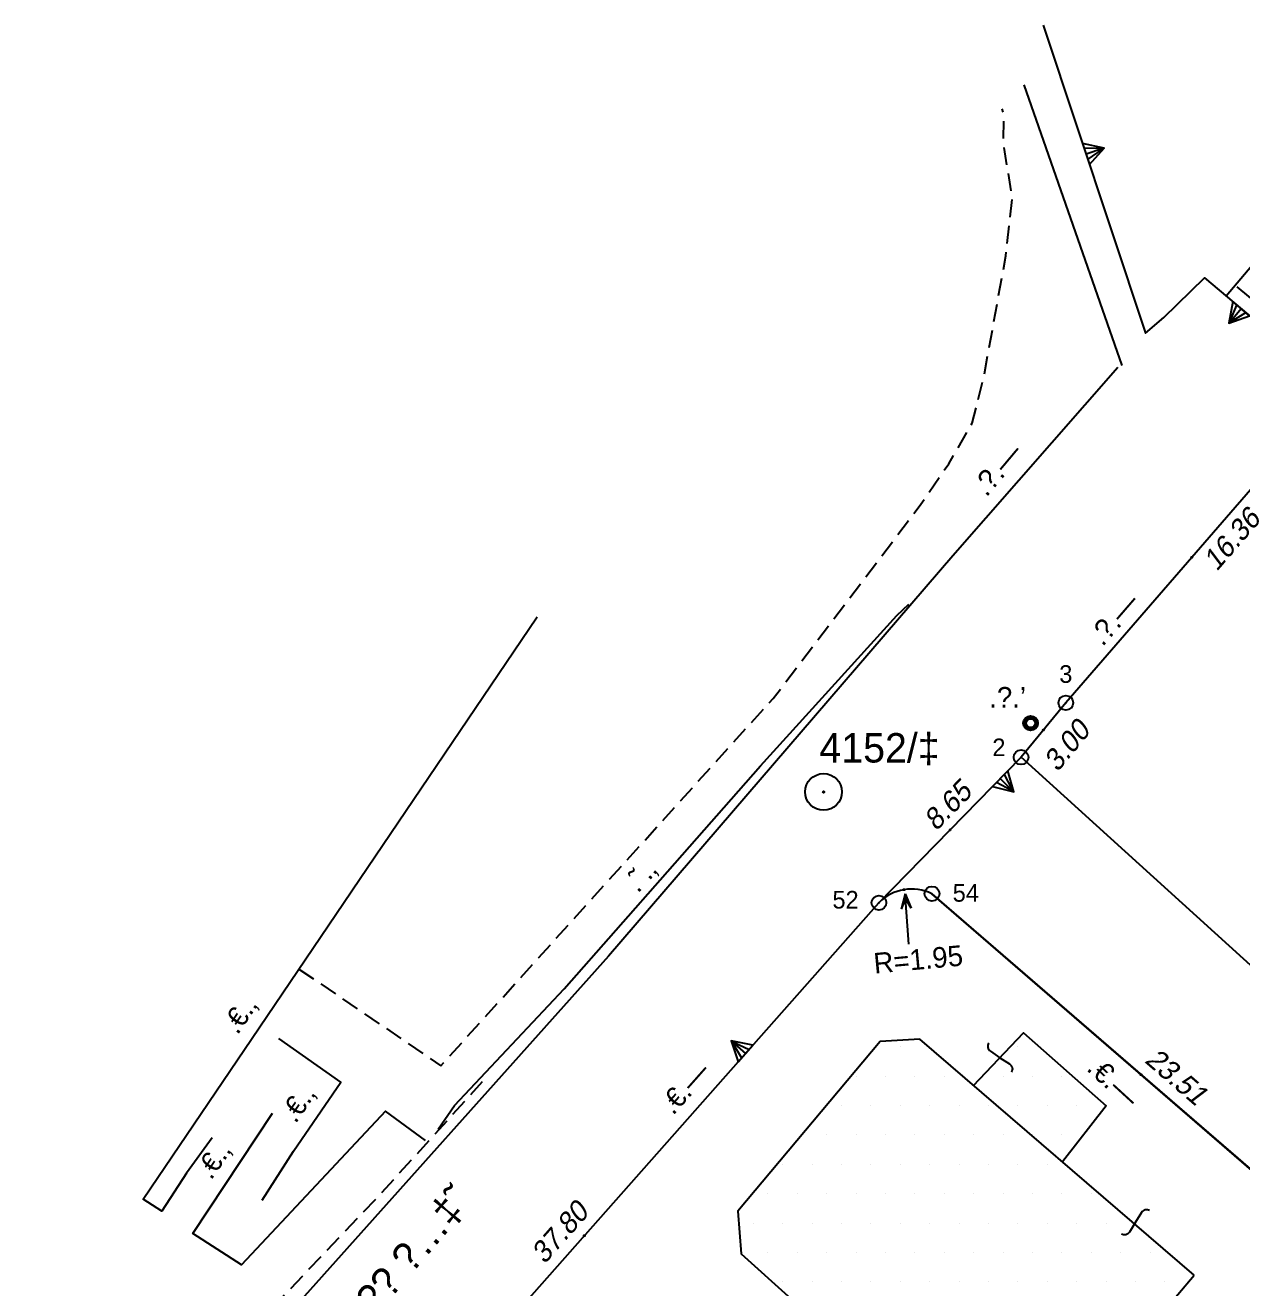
# Model space of a CAD drawing. Header units: millimetres. Extents: x 199469 to 200356, y 746544 to 746866.
# Drawn here: x 200100.1 to 200151.8, y 746757.6 to 746811.3 of the extents above; entities that cross this region are included whole.
import ezdxf
from ezdxf.enums import TextEntityAlignment as Align

# ---------------------------------------------------------------- set-up
doc = ezdxf.new("R2010")
doc.units = ezdxf.units.MM
doc.header["$LTSCALE"] = 3
doc.linetypes.add('DASHED2', pattern=[0.375, 0.25, -0.125])
doc.linetypes.add('HIDDEN', pattern=[0.375, 0.25, -0.125])
for name, color, linetype in [('C1609_1', 52, 'Continuous'), ('C1611_1', 6, 'Continuous'), ('C1615', 2, 'Continuous'), ('C1650', 7, 'Continuous'), ('C1650_0_1', 1, 'Continuous'), ('C1660_1', 240, 'Continuous'), ('C1666', 1, 'Continuous'), ('C1680', 7, 'Continuous'), ('C1690', 7, 'Continuous'), ('gvul_temp', 51, 'Continuous'), ('M2200', 80, 'Continuous'), ('M2299', 80, 'Continuous'), ('M2402', 9, 'Continuous'), ('M2404', 9, 'DASHED2'), ('M2412', 9, 'Continuous'), ('M2602', 9, 'Continuous'), ('M2603', 9, 'Continuous'), ('M2605', 9, 'Continuous'), ('M4402', 9, 'Continuous')]:
    doc.layers.add(name, color=color, linetype=linetype)
doc.styles.add('HANIT_TEXT', font='hebtxt')
doc.styles.add('HEBTXT', font='hebtxt')
doc.styles.add('HEBTXT2', font='HEBTXT')
doc.styles.add('TAZAR_HEBTXT', font='HEBTXT')

# ---------------------------------------------------------------- blocks, each defined once
blk = doc.blocks.new('M2605_P')
at = {"style": 'HANIT_TEXT'}
blk.add_attdef('NAME', text='', height=1.388888888888888, rotation=4.2021672e-09, dxfattribs=at).set_placement((-2.328306e-10, 0.4999999998835847), align=Align.BOTTOM_CENTER)
blk.add_attdef('HEIGHT', text='', height=1.599999999999999, rotation=4.2021672e-09, dxfattribs=at).set_placement((-2.328306e-10, -1.000000000116415), align=Align.TOP_CENTER)
at = {"style": 'HANIT_TEXT', "flags": 1}
blk.add_attdef('MARK', text='', height=1.599999999999999, rotation=4.2021672e-09, dxfattribs=at).set_placement((-2.328306e-10, -3.00000000023283), align=Align.TOP_CENTER)
blk = doc.blocks.new('*X71')
at = {"color": 0}
for p, q in [((200141.25, 746757.5), (200141.25, 746757.5)), ((200140.625, 746756.2499999999), (200140.625, 746756.2499999999)), ((200141.875, 746756.2499999999), (200141.875, 746756.2499999999)), ((200143.125, 746756.2499999999), (200143.125, 746756.2499999999)), ((200141.25, 746755), (200141.25, 746755)), ((200142.5, 746755), (200142.5, 746755)), ((200143.75, 746755), (200143.75, 746755)), ((200141.875, 746753.75), (200141.875, 746753.75)), ((200143.125, 746753.75), (200143.125, 746753.75))]:
    blk.add_line(p, q, dxfattribs=at)
blk = doc.blocks.new('*X83')
at = {"color": 0}
for p, q in [((200136.25, 746757.5), (200136.25, 746757.5)), ((200134.375, 746756.2499999999), (200134.375, 746756.2499999999)), ((200135.625, 746756.2499999999), (200135.625, 746756.2499999999)), ((200136.875, 746756.2499999999), (200136.875, 746756.2499999999)), ((200138.125, 746756.2499999999), (200138.125, 746756.2499999999)), ((200133.75, 746755), (200133.75, 746755)), ((200135, 746755), (200135, 746755)), ((200136.25, 746755), (200136.25, 746755)), ((200137.5, 746755), (200137.5, 746755)), ((200138.75, 746755), (200138.75, 746755)), ((200140, 746755), (200140, 746755)), ((200133.125, 746753.75), (200133.125, 746753.75)), ((200134.375, 746753.75), (200134.375, 746753.75)), ((200135.625, 746753.75), (200135.625, 746753.75)), ((200136.875, 746753.75), (200136.875, 746753.75)), ((200138.125, 746753.75), (200138.125, 746753.75)), ((200139.375, 746753.75), (200139.375, 746753.75)), ((200140.625, 746753.75), (200140.625, 746753.75)), ((200131.25, 746752.5000000001), (200131.25, 746752.5000000001)), ((200132.5, 746752.5000000001), (200132.5, 746752.5000000001)), ((200133.75, 746752.5000000001), (200133.75, 746752.5000000001)), ((200135, 746752.5000000001), (200135, 746752.5000000001)), ((200136.25, 746752.5000000001), (200136.25, 746752.5000000001)), ((200137.5, 746752.5000000001), (200137.5, 746752.5000000001)), ((200138.75, 746752.5000000001), (200138.75, 746752.5000000001)), ((200140, 746752.5000000001), (200140, 746752.5000000001)), ((200141.25, 746752.5000000001), (200141.25, 746752.5000000001)), ((200142.5, 746752.5000000001), (200142.5, 746752.5000000001)), ((200130.625, 746751.2500000001), (200130.625, 746751.2500000001)), ((200131.875, 746751.2500000001), (200131.875, 746751.2500000001)), ((200133.125, 746751.2500000001), (200133.125, 746751.2500000001)), ((200134.375, 746751.2500000001), (200134.375, 746751.2500000001)), ((200135.625, 746751.2500000001), (200135.625, 746751.2500000001)), ((200136.875, 746751.2500000001), (200136.875, 746751.2500000001)), ((200138.125, 746751.2500000001), (200138.125, 746751.2500000001)), ((200139.375, 746751.2500000001), (200139.375, 746751.2500000001)), ((200140.625, 746751.2500000001), (200140.625, 746751.2500000001)), ((200141.875, 746751.2500000001), (200141.875, 746751.2500000001)), ((200143.125, 746751.2500000001), (200143.125, 746751.2500000001)), ((200144.375, 746751.2500000001), (200144.375, 746751.2500000001)), ((200130, 746750), (200130, 746750)), ((200131.25, 746750), (200131.25, 746750)), ((200132.5, 746750), (200132.5, 746750)), ((200133.75, 746750), (200133.75, 746750)), ((200135, 746750), (200135, 746750)), ((200136.25, 746750), (200136.25, 746750)), ((200137.5, 746750), (200137.5, 746750)), ((200138.75, 746750), (200138.75, 746750)), ((200140, 746750), (200140, 746750)), ((200141.25, 746750), (200141.25, 746750)), ((200142.5, 746750), (200142.5, 746750)), ((200143.75, 746750), (200143.75, 746750)), ((200145, 746750), (200145, 746750)), ((200130.625, 746748.7499999997), (200130.625, 746748.7499999997)), ((200131.875, 746748.7499999997), (200131.875, 746748.7499999997)), ((200133.125, 746748.7499999997), (200133.125, 746748.7499999997)), ((200134.375, 746748.7499999997), (200134.375, 746748.7499999997)), ((200135.625, 746748.7499999997), (200135.625, 746748.7499999997)), ((200136.875, 746748.7499999997), (200136.875, 746748.7499999997)), ((200138.125, 746748.7499999997), (200138.125, 746748.7499999997)), ((200139.375, 746748.7499999997), (200139.375, 746748.7499999997)), ((200140.625, 746748.7499999997), (200140.625, 746748.7499999997)), ((200141.875, 746748.7499999997), (200141.875, 746748.7499999997)), ((200143.125, 746748.7499999997), (200143.125, 746748.7499999997)), ((200144.375, 746748.7499999997), (200144.375, 746748.7499999997)), ((200145.625, 746748.7499999997), (200145.625, 746748.7499999997)), ((200146.875, 746748.7499999997), (200146.875, 746748.7499999997)), ((200131.25, 746747.5), (200131.25, 746747.5)), ((200132.5, 746747.5), (200132.5, 746747.5)), ((200133.75, 746747.5), (200133.75, 746747.5)), ((200135, 746747.5), (200135, 746747.5)), ((200136.25, 746747.5), (200136.25, 746747.5)), ((200137.5, 746747.5), (200137.5, 746747.5)), ((200138.75, 746747.5), (200138.75, 746747.5)), ((200140, 746747.5), (200140, 746747.5)), ((200141.25, 746747.5), (200141.25, 746747.5)), ((200142.5, 746747.5), (200142.5, 746747.5)), ((200143.75, 746747.5), (200143.75, 746747.5)), ((200145, 746747.5), (200145, 746747.5)), ((200146.25, 746747.5), (200146.25, 746747.5)), ((200147.5, 746747.5), (200147.5, 746747.5)), ((200131.875, 746746.25), (200131.875, 746746.25)), ((200133.125, 746746.25), (200133.125, 746746.25)), ((200134.375, 746746.25), (200134.375, 746746.25)), ((200135.625, 746746.25), (200135.625, 746746.25)), ((200136.875, 746746.25), (200136.875, 746746.25)), ((200138.125, 746746.25), (200138.125, 746746.25)), ((200139.375, 746746.25), (200139.375, 746746.25)), ((200140.625, 746746.25), (200140.625, 746746.25)), ((200141.875, 746746.25), (200141.875, 746746.25)), ((200143.125, 746746.25), (200143.125, 746746.25)), ((200144.375, 746746.25), (200144.375, 746746.25)), ((200145.625, 746746.25), (200145.625, 746746.25)), ((200146.875, 746746.25), (200146.875, 746746.25)), ((200132.5, 746745.0000000001), (200132.5, 746745.0000000001)), ((200133.75, 746745.0000000001), (200133.75, 746745.0000000001)), ((200135, 746745.0000000001), (200135, 746745.0000000001)), ((200136.25, 746745.0000000001), (200136.25, 746745.0000000001)), ((200137.5, 746745.0000000001), (200137.5, 746745.0000000001)), ((200138.75, 746745.0000000001), (200138.75, 746745.0000000001)), ((200140, 746745.0000000001), (200140, 746745.0000000001)), ((200141.25, 746745.0000000001), (200141.25, 746745.0000000001)), ((200142.5, 746745.0000000001), (200142.5, 746745.0000000001)), ((200143.75, 746745.0000000001), (200143.75, 746745.0000000001)), ((200145, 746745.0000000001), (200145, 746745.0000000001)), ((200146.25, 746745.0000000001), (200146.25, 746745.0000000001)), ((200133.125, 746743.7499999999), (200133.125, 746743.7499999999)), ((200134.375, 746743.7499999999), (200134.375, 746743.7499999999)), ((200135.625, 746743.7499999999), (200135.625, 746743.7499999999)), ((200136.875, 746743.7499999999), (200136.875, 746743.7499999999)), ((200138.125, 746743.7499999999), (200138.125, 746743.7499999999)), ((200139.375, 746743.7499999999), (200139.375, 746743.7499999999)), ((200140.625, 746743.7499999999), (200140.625, 746743.7499999999)), ((200141.875, 746743.7499999999), (200141.875, 746743.7499999999)), ((200143.125, 746743.7499999999), (200143.125, 746743.7499999999)), ((200144.375, 746743.7499999999), (200144.375, 746743.7499999999)), ((200145.625, 746743.7499999999), (200145.625, 746743.7499999999)), ((200146.875, 746743.7499999999), (200146.875, 746743.7499999999)), ((200148.125, 746743.7499999999), (200148.125, 746743.7499999999)), ((200137.5, 746742.5), (200137.5, 746742.5)), ((200138.75, 746742.5), (200138.75, 746742.5)), ((200140, 746742.5), (200140, 746742.5)), ((200141.25, 746742.5), (200141.25, 746742.5)), ((200142.5, 746742.5), (200142.5, 746742.5)), ((200143.75, 746742.5), (200143.75, 746742.5)), ((200145, 746742.5), (200145, 746742.5)), ((200146.25, 746742.5), (200146.25, 746742.5)), ((200147.5, 746742.5), (200147.5, 746742.5)), ((200139.375, 746741.25), (200139.375, 746741.25)), ((200140.625, 746741.25), (200140.625, 746741.25)), ((200141.875, 746741.25), (200141.875, 746741.25)), ((200143.125, 746741.25), (200143.125, 746741.25)), ((200144.375, 746741.25), (200144.375, 746741.25)), ((200145.625, 746741.25), (200145.625, 746741.25)), ((200140, 746740), (200140, 746740)), ((200141.25, 746740), (200141.25, 746740)), ((200142.5, 746740), (200142.5, 746740)), ((200143.75, 746740), (200143.75, 746740)), ((200145, 746740), (200145, 746740)), ((200141.875, 746738.75), (200141.875, 746738.75)), ((200143.125, 746738.75), (200143.125, 746738.75))]:
    blk.add_line(p, q, dxfattribs=at)
blk = doc.blocks.new('*X32')
at = {"color": 0}
for p, q in [((200141.25, 746757.5), (200141.25, 746757.5)), ((200140.625, 746756.2499999999), (200140.625, 746756.2499999999)), ((200141.875, 746756.2499999999), (200141.875, 746756.2499999999)), ((200143.125, 746756.2499999999), (200143.125, 746756.2499999999)), ((200141.25, 746755), (200141.25, 746755)), ((200142.5, 746755), (200142.5, 746755)), ((200143.75, 746755), (200143.75, 746755)), ((200141.875, 746753.75), (200141.875, 746753.75)), ((200143.125, 746753.75), (200143.125, 746753.75))]:
    blk.add_line(p, q, dxfattribs=at)
blk = doc.blocks.new('*X40')
at = {"color": 0}
for p, q in [((200136.25, 746757.5), (200136.25, 746757.5)), ((200134.375, 746756.2499999999), (200134.375, 746756.2499999999)), ((200135.625, 746756.2499999999), (200135.625, 746756.2499999999)), ((200136.875, 746756.2499999999), (200136.875, 746756.2499999999)), ((200138.125, 746756.2499999999), (200138.125, 746756.2499999999)), ((200133.75, 746755), (200133.75, 746755)), ((200135, 746755), (200135, 746755)), ((200136.25, 746755), (200136.25, 746755)), ((200137.5, 746755), (200137.5, 746755)), ((200138.75, 746755), (200138.75, 746755)), ((200140, 746755), (200140, 746755)), ((200133.125, 746753.75), (200133.125, 746753.75)), ((200134.375, 746753.75), (200134.375, 746753.75)), ((200135.625, 746753.75), (200135.625, 746753.75)), ((200136.875, 746753.75), (200136.875, 746753.75)), ((200138.125, 746753.75), (200138.125, 746753.75)), ((200139.375, 746753.75), (200139.375, 746753.75)), ((200140.625, 746753.75), (200140.625, 746753.75)), ((200131.25, 746752.5000000001), (200131.25, 746752.5000000001)), ((200132.5, 746752.5000000001), (200132.5, 746752.5000000001)), ((200133.75, 746752.5000000001), (200133.75, 746752.5000000001)), ((200135, 746752.5000000001), (200135, 746752.5000000001)), ((200136.25, 746752.5000000001), (200136.25, 746752.5000000001)), ((200137.5, 746752.5000000001), (200137.5, 746752.5000000001)), ((200138.75, 746752.5000000001), (200138.75, 746752.5000000001)), ((200140, 746752.5000000001), (200140, 746752.5000000001)), ((200141.25, 746752.5000000001), (200141.25, 746752.5000000001)), ((200142.5, 746752.5000000001), (200142.5, 746752.5000000001)), ((200130.625, 746751.2500000001), (200130.625, 746751.2500000001)), ((200131.875, 746751.2500000001), (200131.875, 746751.2500000001)), ((200133.125, 746751.2500000001), (200133.125, 746751.2500000001)), ((200134.375, 746751.2500000001), (200134.375, 746751.2500000001)), ((200135.625, 746751.2500000001), (200135.625, 746751.2500000001)), ((200136.875, 746751.2500000001), (200136.875, 746751.2500000001)), ((200138.125, 746751.2500000001), (200138.125, 746751.2500000001)), ((200139.375, 746751.2500000001), (200139.375, 746751.2500000001)), ((200140.625, 746751.2500000001), (200140.625, 746751.2500000001)), ((200141.875, 746751.2500000001), (200141.875, 746751.2500000001)), ((200143.125, 746751.2500000001), (200143.125, 746751.2500000001)), ((200144.375, 746751.2500000001), (200144.375, 746751.2500000001)), ((200130, 746750), (200130, 746750)), ((200131.25, 746750), (200131.25, 746750)), ((200132.5, 746750), (200132.5, 746750)), ((200133.75, 746750), (200133.75, 746750)), ((200135, 746750), (200135, 746750)), ((200136.25, 746750), (200136.25, 746750)), ((200137.5, 746750), (200137.5, 746750)), ((200138.75, 746750), (200138.75, 746750)), ((200140, 746750), (200140, 746750)), ((200141.25, 746750), (200141.25, 746750)), ((200142.5, 746750), (200142.5, 746750)), ((200143.75, 746750), (200143.75, 746750)), ((200145, 746750), (200145, 746750)), ((200130.625, 746748.7499999997), (200130.625, 746748.7499999997)), ((200131.875, 746748.7499999997), (200131.875, 746748.7499999997)), ((200133.125, 746748.7499999997), (200133.125, 746748.7499999997)), ((200134.375, 746748.7499999997), (200134.375, 746748.7499999997)), ((200135.625, 746748.7499999997), (200135.625, 746748.7499999997)), ((200136.875, 746748.7499999997), (200136.875, 746748.7499999997)), ((200138.125, 746748.7499999997), (200138.125, 746748.7499999997)), ((200139.375, 746748.7499999997), (200139.375, 746748.7499999997)), ((200140.625, 746748.7499999997), (200140.625, 746748.7499999997)), ((200141.875, 746748.7499999997), (200141.875, 746748.7499999997)), ((200143.125, 746748.7499999997), (200143.125, 746748.7499999997)), ((200144.375, 746748.7499999997), (200144.375, 746748.7499999997)), ((200145.625, 746748.7499999997), (200145.625, 746748.7499999997)), ((200146.875, 746748.7499999997), (200146.875, 746748.7499999997)), ((200131.25, 746747.5), (200131.25, 746747.5)), ((200132.5, 746747.5), (200132.5, 746747.5)), ((200133.75, 746747.5), (200133.75, 746747.5)), ((200135, 746747.5), (200135, 746747.5)), ((200136.25, 746747.5), (200136.25, 746747.5)), ((200137.5, 746747.5), (200137.5, 746747.5)), ((200138.75, 746747.5), (200138.75, 746747.5)), ((200140, 746747.5), (200140, 746747.5)), ((200141.25, 746747.5), (200141.25, 746747.5)), ((200142.5, 746747.5), (200142.5, 746747.5)), ((200143.75, 746747.5), (200143.75, 746747.5)), ((200145, 746747.5), (200145, 746747.5)), ((200146.25, 746747.5), (200146.25, 746747.5)), ((200147.5, 746747.5), (200147.5, 746747.5)), ((200131.875, 746746.25), (200131.875, 746746.25)), ((200133.125, 746746.25), (200133.125, 746746.25)), ((200134.375, 746746.25), (200134.375, 746746.25)), ((200135.625, 746746.25), (200135.625, 746746.25)), ((200136.875, 746746.25), (200136.875, 746746.25)), ((200138.125, 746746.25), (200138.125, 746746.25)), ((200139.375, 746746.25), (200139.375, 746746.25)), ((200140.625, 746746.25), (200140.625, 746746.25)), ((200141.875, 746746.25), (200141.875, 746746.25)), ((200143.125, 746746.25), (200143.125, 746746.25)), ((200144.375, 746746.25), (200144.375, 746746.25)), ((200145.625, 746746.25), (200145.625, 746746.25)), ((200146.875, 746746.25), (200146.875, 746746.25)), ((200132.5, 746745.0000000001), (200132.5, 746745.0000000001)), ((200133.75, 746745.0000000001), (200133.75, 746745.0000000001)), ((200135, 746745.0000000001), (200135, 746745.0000000001)), ((200136.25, 746745.0000000001), (200136.25, 746745.0000000001)), ((200137.5, 746745.0000000001), (200137.5, 746745.0000000001)), ((200138.75, 746745.0000000001), (200138.75, 746745.0000000001)), ((200140, 746745.0000000001), (200140, 746745.0000000001)), ((200141.25, 746745.0000000001), (200141.25, 746745.0000000001)), ((200142.5, 746745.0000000001), (200142.5, 746745.0000000001)), ((200143.75, 746745.0000000001), (200143.75, 746745.0000000001)), ((200145, 746745.0000000001), (200145, 746745.0000000001)), ((200146.25, 746745.0000000001), (200146.25, 746745.0000000001)), ((200133.125, 746743.7499999999), (200133.125, 746743.7499999999)), ((200134.375, 746743.7499999999), (200134.375, 746743.7499999999)), ((200135.625, 746743.7499999999), (200135.625, 746743.7499999999)), ((200136.875, 746743.7499999999), (200136.875, 746743.7499999999)), ((200138.125, 746743.7499999999), (200138.125, 746743.7499999999)), ((200139.375, 746743.7499999999), (200139.375, 746743.7499999999)), ((200140.625, 746743.7499999999), (200140.625, 746743.7499999999)), ((200141.875, 746743.7499999999), (200141.875, 746743.7499999999)), ((200143.125, 746743.7499999999), (200143.125, 746743.7499999999)), ((200144.375, 746743.7499999999), (200144.375, 746743.7499999999)), ((200145.625, 746743.7499999999), (200145.625, 746743.7499999999)), ((200146.875, 746743.7499999999), (200146.875, 746743.7499999999)), ((200148.125, 746743.7499999999), (200148.125, 746743.7499999999)), ((200137.5, 746742.5), (200137.5, 746742.5)), ((200138.75, 746742.5), (200138.75, 746742.5)), ((200140, 746742.5), (200140, 746742.5)), ((200141.25, 746742.5), (200141.25, 746742.5)), ((200142.5, 746742.5), (200142.5, 746742.5)), ((200143.75, 746742.5), (200143.75, 746742.5)), ((200145, 746742.5), (200145, 746742.5)), ((200146.25, 746742.5), (200146.25, 746742.5)), ((200147.5, 746742.5), (200147.5, 746742.5)), ((200139.375, 746741.25), (200139.375, 746741.25)), ((200140.625, 746741.25), (200140.625, 746741.25)), ((200141.875, 746741.25), (200141.875, 746741.25)), ((200143.125, 746741.25), (200143.125, 746741.25)), ((200144.375, 746741.25), (200144.375, 746741.25)), ((200145.625, 746741.25), (200145.625, 746741.25)), ((200140, 746740), (200140, 746740)), ((200141.25, 746740), (200141.25, 746740)), ((200142.5, 746740), (200142.5, 746740)), ((200143.75, 746740), (200143.75, 746740)), ((200145, 746740), (200145, 746740)), ((200141.875, 746738.75), (200141.875, 746738.75)), ((200143.125, 746738.75), (200143.125, 746738.75))]:
    blk.add_line(p, q, dxfattribs=at)
blk = doc.blocks.new('C1690')
blk.add_lwpolyline([(0.2109170022299525, 1.2313991212561, 0.4142135623730951), (-0.1192575931622262, 0.772068372712515), (0.0070460243564519, 0), (0.1542380995356956, -0.7744655475765754, -0.4142135623730951), (-0.1634102954749075, -1.242546199972279)], format="xyb")
blk = doc.blocks.new('M2602_P')
at = {"style": 'HANIT_TEXT'}
blk.add_attdef('NAME', text='', height=1.388888888888889, dxfattribs=at).set_placement((0, 0.4999999997671694), align=Align.BOTTOM_CENTER)
blk.add_attdef('HEIGHT', text='', height=1.6, dxfattribs=at).set_placement((1.164153e-10, -1.00000000023283), align=Align.TOP_CENTER)
at = {"style": 'HANIT_TEXT', "flags": 1}
blk.add_attdef('MARK', text='', height=1.6, dxfattribs=at).set_placement((1.164153e-10, -3.00000000023283), align=Align.TOP_CENTER)
blk = doc.blocks.new('M2603_P')
at = {"style": 'HANIT_TEXT'}
blk.add_attdef('NAME', text='', height=1.388888888888888, rotation=4.2021672e-09, dxfattribs=at).set_placement((0, 0.5), align=Align.BOTTOM_CENTER)
blk.add_attdef('HEIGHT', text='', height=1.599999999999999, rotation=4.2021672e-09, dxfattribs=at).set_placement((0, -1), align=Align.TOP_CENTER)
at = {"style": 'HANIT_TEXT', "flags": 1}
blk.add_attdef('MARK', text='', height=1.599999999999999, rotation=4.2021672e-09, dxfattribs=at).set_placement((0, -3), align=Align.TOP_CENTER)
blk = doc.blocks.new('M2402_E')
at = {"style": 'HANIT_TEXT'}
blk.add_attdef('ADDRESS', text='', height=2, rotation=49.62093445043489, dxfattribs=at).set_placement((0.8768975783023051, 2.728567261714488), align=Align.BOTTOM_CENTER)
blk = doc.blocks.new('C1609')
blk.add_circle((0, 0), 0.04)
at = {"style": 'HEBTXT', "width": 10}
blk.add_attdef('CROSS', text='', height=1.4, dxfattribs=at).set_placement((0, 1.5), align=Align.CENTER)
at = {"style": 'HEBTXT'}
for tag in ['LEGAL_LENGTH', 'RADIUS']:
    blk.add_attdef(tag, text='', height=1.4, dxfattribs=at).set_placement((0, 1.5), align=Align.CENTER)
at = {"style": 'HEBTXT', "oblique": 12}
blk.add_attdef('CALC_LENGTH', text='', height=1.4, dxfattribs=at).set_placement((0, -1.5), align=Align.TOP_CENTER)
at = {"style": 'HEBTXT', "flags": 1}
for tag, p in [('LINE_NAME', (0, -4)), ('TOPO', (0, -5.5)), ('COMMENT', (0, -7))]:
    blk.add_attdef(tag, text='', height=1, dxfattribs=at).set_placement(p, align=Align.MIDDLE_CENTER)
blk = doc.blocks.new('C1650_PLT')
for p, q in [((-0.04311719935372459, 1.134967032846477), (-0.4041769997362633, -4.400064535298176e-05)), ((-5.350092488312317e-17, 1.210260043551027), (-6.086124371957014e-16, -4.400064535303727e-05)), ((0.03945581444525331, 1.121762100508451), (0.3744068084695465, -4.400064535309278e-05))]:
    blk.add_line(p, q)
blk.add_lwpolyline([(0.7500000000000001, -4.400064535314829e-05), (2.010226348134657e-18, 1.298994105031305), (-0.7500000000000001, -4.400064535292625e-05)], close=True)
blk = doc.blocks.new('C1615')
for radius in [1.25, 0.05]:
    blk.add_circle((0, 0), radius)
at = {"style": 'TAZAR_HEBTXT'}
blk.add_attdef('POINT_NAME', text='', height=2, dxfattribs=at).set_placement((0, 3), align=Align.BOTTOM_CENTER)
blk.add_attdef('MARK_DESC', text='', height=2, dxfattribs=at).set_placement((3, 0), align=Align.MIDDLE_LEFT)
at = {"style": 'TAZAR_HEBTXT', "flags": 1}
for tag, p in [('UID', (0, -2)), ('CLASS', (0, -3.5)), ('SOURCE', (0, -5)), ('TOPO', (0, -6.5)), ('HEIGHT', (0, -8)), ('LEGAL_X', (0, -9.5)), ('LEGAL_Y', (0, -11)), ('LEGAL_Z', (0, -12.5)), ('COMMENT', (0, -14))]:
    blk.add_attdef(tag, text='', height=1, dxfattribs=at).set_placement(p, align=Align.MIDDLE)
blk.add_attdef('MARK', text='', height=1, dxfattribs=at).set_placement((2, -1.989492322905904), align=Align.MIDDLE_LEFT)
blk = doc.blocks.new('M4402_E')
for radius in [0.5, 0.45, 0.4, 0.35, 0.3]:
    blk.add_circle((-2e-16, 0), radius)
at = {"style": 'HANIT_TEXT'}
for tag, p in [('NAME', (0, -1)), ('HEIGHT', (0, -2.5))]:
    blk.add_attdef(tag, text='', height=1, dxfattribs=at).set_placement(p, align=Align.TOP_CENTER)
blk.add_attdef('DESC', text='', height=1, dxfattribs=at).set_placement((-1, -4), align=Align.TOP_RIGHT)
blk.add_attdef('MARK', text='', height=1, dxfattribs=at).set_placement((0, -4), align=Align.TOP_LEFT)
at = {"style": 'HANIT_TEXT', "flags": 1}
for tag, p in [('OWNER', (0, -5.5)), ('TYPE', (0, -7))]:
    blk.add_attdef(tag, text='', height=1, dxfattribs=at).set_placement(p, align=Align.TOP_CENTER)
blk = doc.blocks.new('C1611')
blk.add_circle((0, 0), 0.5)
at = {"color": 255}
blk.add_point((0, 0), dxfattribs=at)
at = {"style": 'HEBTXT2'}
blk.add_attdef('POINT_NAME', text='', height=1.5, dxfattribs=at).set_placement((0, 1.5), align=Align.BOTTOM_CENTER)
blk.add_attdef('MARK_DESC', text='', height=1.199999999999999, dxfattribs=at).set_placement((2, 0), align=Align.MIDDLE_LEFT)
at = {"style": 'HEBTXT2', "flags": 1}
for tag, p in [('MARK', (0, -2)), ('CLASS', (0, -3.5)), ('SOURCE', (0, -5)), ('TOPO', (0, -6.5)), ('HEIGHT', (0, -8)), ('COMMENT', (0, -9.5))]:
    blk.add_attdef(tag, text='', height=1, dxfattribs=at).set_placement(p, align=Align.MIDDLE)
blk = doc.blocks.new('HETZ')
for p, q in [((0, 0), (-1, 0.35)), ((-0.3, 0), (-1, 0.35)), ((0, 0), (-1, -0.35)), ((-1, -0.35), (-0.3, 0))]:
    blk.add_line(p, q)

msp = doc.modelspace()

# ---------------------------------------------------------------- linework, layer by layer
at = {"layer": 'C1650_0_1'}
for p, q in [((200155.0367089119, 746794.8737916754), (200144.3267089118, 746782.5037916753)), ((200144.3267089118, 746782.5037916753), (200142.4227235463, 746780.1870033614)), ((200136.3805089119, 746773.9987916754), (200142.4227235463, 746780.1870033614)), ((200111.3336089118, 746745.6862916754), (200136.3805089119, 746773.9987916754))]:
    msp.add_line(p, q, dxfattribs=at)
at = {"layer": 'C1660_1'}
for p, q in [((200162.1930089119, 746762.2487916753), (200142.4227235463, 746780.1870033614)), ((200138.6367089119, 746774.3837916754), (200156.4117089118, 746758.9987916753))]:
    msp.add_line(p, q, dxfattribs=at)
msp.add_arc((200137.7750109392, 746772.6301066001), 1.953953617438406, 63.83215286034575, 135.5353091537354, dxfattribs=at)
at = {"layer": 'C1666'}
for p, q in [((200146.5367089119, 746796.7637916754), (200139.5185440811, 746788.7594866387)), ((200139.5185440811, 746788.7594866387), (200124.8905413038, 746771.7334602152)), ((200124.8905413038, 746771.7334602152), (200109.2258053863, 746754.2153954072))]:
    msp.add_line(p, q, dxfattribs=at)
msp.add_lwpolyline([(200143.3654133336, 746811.322378618), (200147.7206403156, 746798.2260837591), (200148.4967089119, 746798.8937916755), (200150.2167089119, 746800.5837916752), (200155.8367089119, 746795.8637916753)], dxfattribs=at)
at = {"layer": 'C1680', "linetype": 'Continuous'}
msp.add_line((200137.6574829525, 746772.238161432), (200137.4909616066, 746774.3735425605), dxfattribs=at)
at = {"layer": 'gvul_temp'}
for p, q in [((200155.0367089119, 746794.8737916754), (200144.3267089118, 746782.5037916753)), ((200144.3267089118, 746782.5037916753), (200142.4227235463, 746780.1870033614)), ((200136.3805089119, 746773.9987916754), (200142.4227235463, 746780.1870033614)), ((200162.1930089119, 746762.2487916753), (200142.4227235463, 746780.1870033614)), ((200138.6367089119, 746774.3837916754), (200156.4117089118, 746758.9987916753)), ((200111.3336089118, 746745.6862916754), (200136.3805089119, 746773.9987916754))]:
    msp.add_line(p, q, dxfattribs=at)
msp.add_arc((200137.7750109392, 746772.6301066001), 1.953953617438406, 63.83215286034657, 135.5353091537358, dxfattribs=at)
at = {"layer": 'M2200'}
for points in [[(200140.4006312576, 746766.2291483535), (200142.5267089119, 746768.4637916752), (200146.0367089119, 746765.3637916753), (200144.1800897802, 746762.9780360912)], [(200140.4006312576, 746766.2291483535), (200142.5267089119, 746768.4637916752), (200146.0367089119, 746765.3637916753), (200144.1800897802, 746762.9780360912)], [(200149.7767089118, 746758.1637916755), (200138.1167089119, 746768.1937916751), (200136.4267089119, 746768.1037916756), (200130.3867089119, 746760.8837916754), (200130.5267089119, 746759.0737916752), (200132.6667089119, 746757.1337916753), (200131.8567089119, 746756.0937916752), (200135.2967089119, 746753.0637916751), (200136.2667089119, 746754.1237916754), (200143.9867089119, 746747.6137916754), (200149.8067089118, 746753.9937916753), (200147.6967089119, 746755.6937916751), (200149.7767089118, 746758.1637916755)], [(200149.7767089118, 746758.1637916755), (200138.1167089119, 746768.1937916751), (200136.4267089119, 746768.1037916756), (200130.3867089119, 746760.8837916754), (200130.5267089119, 746759.0737916752), (200132.6667089119, 746757.1337916753), (200131.8567089119, 746756.0937916752), (200135.2967089119, 746753.0637916751), (200136.2667089119, 746754.1237916754), (200143.9867089119, 746747.6137916754), (200149.8067089118, 746753.9937916753), (200147.6967089119, 746755.6937916751), (200149.7767089118, 746758.1637916755)]]:
    msp.add_lwpolyline(points, dxfattribs=at)
at = {"layer": 'M2404', "linetype": 'HIDDEN', "flags": 128}
msp.add_lwpolyline([(200111.722734184, 746771.1814389244), (200117.7567089118, 746767.0637916751), (200131.8867089119, 746782.6937916751), (200138.0967089119, 746790.8537916753), (200139.3467089119, 746792.6637916755), (200140.3467089119, 746794.4037916755), (200140.8567089119, 746796.4337916755), (200141.7767089119, 746801.5137916754), (200142.0567089119, 746803.9837916752), (200141.6767089119, 746806.2537916754), (200141.6867089119, 746807.5237916755), (200141.6217716233, 746807.7732875731)], dxfattribs=at)
at = {"layer": 'M2404', "linetype": 'DASHED2', "flags": 128}
msp.add_lwpolyline([(200067.0385077321, 746726.0002490914), (200068.1623646126, 746724.8756652328), (200070.0167298314, 746723.8447952202), (200072.9387577208, 746722.8139252074), (200076.0629768704, 746722.192731564), (200076.6249053107, 746722.1177593067), (200080.0526701622, 746723.0549135061), (200082.8872743656, 746726.0748061807), (200087.4468721381, 746730.8442837035), (200093.1714798822, 746737.3588244817), (200098.1647065673, 746743.1772505175), (200102.7455337188, 746748.3387351745), (200108.5991552832, 746754.6806998631), (200115.1729655006, 746761.5911318593), (200119.6557433505, 746766.5345332918)], dxfattribs=at)
at = {"layer": 'M2412'}
msp.add_line((200154.4725346348, 746797.8133179313), (200151.6142170074, 746800.1992047227), dxfattribs=at)
at = {"layer": 'M2602'}
msp.add_line((200154.6367089119, 746803.9537916752), (200151.1480520091, 746799.8013311335), dxfattribs=at)
for points in [[(200146.7167089119, 746796.8537916753), (200142.5562596376, 746808.7949444894)], [(200146.7167089119, 746796.8537916753), (200142.5562596376, 746808.7949444894)], [(200108.0367089119, 746764.0037916753), (200106.9467089119, 746762.4937916752), (200105.8967089119, 746760.8837916754), (200105.1067089119, 746761.3937916755), (200110.0267089118, 746768.6737916755), (200121.8556206788, 746786.1633530263)], [(200108.0367089119, 746764.0037916753), (200106.9467089119, 746762.4937916752), (200105.8967089119, 746760.8837916754), (200105.1067089119, 746761.3937916755), (200110.0267089118, 746768.6737916755), (200121.8556206788, 746786.1633530263)], [(200110.1567089119, 746761.3537916756), (200111.4867089119, 746763.4337916753), (200113.5067089119, 746766.3637916754), (200110.8667089118, 746768.2237916756)], [(200110.1567089119, 746761.3537916756), (200111.4867089119, 746763.4337916753), (200113.5067089119, 746766.3637916754), (200110.8667089118, 746768.2237916756)], [(200117.0967089119, 746763.8837916753), (200115.4067089119, 746765.1337916753), (200109.2867089119, 746758.5937916752), (200107.2167089119, 746759.9337916755), (200110.5967089118, 746765.0537916754)], [(200117.0967089119, 746763.8837916753), (200115.4067089119, 746765.1337916753), (200109.2867089119, 746758.5937916752), (200107.2167089119, 746759.9337916755), (200110.5967089118, 746765.0537916754)]]:
    msp.add_lwpolyline(points, dxfattribs=at)
at = {"layer": 'M2602', "elevation": 100, "flags": 128}
msp.add_lwpolyline([(200156.4117089118, 746758.9987916753), (200138.6367089118, 746774.3837916754, 0.3234883323348714), (200136.3805089119, 746773.9987916754)], format="xyb", dxfattribs=at)
at = {"layer": 'M2603'}
msp.add_lwpolyline([(200117.6467089119, 746764.3737916754), (200118.3367089119, 746765.3737916754), (200122.9967089118, 746770.3337916752), (200127.3967089119, 746775.3337916752), (200131.3467089119, 746779.8237916752), (200137.1467089119, 746786.2237916755), (200137.6467089118, 746786.6937916751)], dxfattribs=at)
msp.add_lwpolyline([(200117.6467089119, 746764.3737916754), (200118.3367089119, 746765.3737916754), (200122.9967089118, 746770.3337916752), (200127.3967089119, 746775.3337916752), (200131.3467089119, 746779.8237916752), (200137.1467089119, 746786.2237916755), (200137.6467089118, 746786.6937916751)], dxfattribs=at)

# ---------------------------------------------------------------- block references
at = {"layer": 'C1609_1', "linetype": 'DASHED2'}
ref = msp.add_blockref('C1609', (200149.6817089118, 746788.6887916751), dxfattribs=dict(at, xscale=0.625, yscale=0.625, zscale=0.625, rotation=49.11384303770014))
ref.add_attrib('CALC_LENGTH', '16.36', dxfattribs={"layer": '0', "height": 0.875, "rotation": 409.113843041869, "style": 'HEBTXT2', "oblique": 11.99999999999995}).set_placement((200151.0356640258, 746789.7414845973), align=Align.TOP_CENTER)
ref = msp.add_blockref('C1609', (200143.3747162291, 746781.3453975185), dxfattribs=dict(at, xscale=0.625, yscale=0.625, zscale=0.625, rotation=50.58591516148949))
ref.add_attrib('CALC_LENGTH', '3.00', dxfattribs={"layer": '0', "height": 0.8749999999999998, "rotation": 410.5859151656582, "style": 'HEBTXT2', "oblique": 11.99999999999995}).set_placement((200144.015409457, 746780.9623216004), align=Align.TOP_CENTER)
ref = msp.add_blockref('C1609', (200139.4098067158, 746777.1012859105), dxfattribs=dict(at, xscale=0.625, yscale=0.625, zscale=0.625, rotation=45.68391872631769))
ref.add_attrib('CALC_LENGTH', '8.65', dxfattribs={"layer": '0', "height": 0.8750000000000001, "rotation": 405.6839187304865, "style": 'HEBTXT2', "oblique": 11.99999999999995}).set_placement((200138.9761255712, 746778.4401953834), align=Align.TOP_CENTER)
ref = msp.add_blockref('C1609', (200137.4463374079, 746774.556218863), dxfattribs=dict(at, xscale=0.625, yscale=0.625, zscale=0.625, rotation=5.261761138225692))
ref.add_attrib('RADIUS', 'R=1.95', dxfattribs={"layer": '0', "height": 0.8750000000000003, "rotation": 5.261761136734433, "style": 'HEBTXT2'}).set_placement((200138.0909569935, 746771.1583093219), align=Align.CENTER)
ref = msp.add_blockref('C1609', (200147.5242089119, 746766.6912916754), dxfattribs=dict(at, xscale=0.625, yscale=0.625, zscale=0.625, rotation=319.1224526702842))
ref.add_attrib('CALC_LENGTH', '23.51', dxfattribs={"layer": '0', "height": 0.875, "rotation": 319.122452674453, "style": 'HEBTXT2', "oblique": 11.99999999999995}).set_placement((200149.3162026152, 746766.9471287075), align=Align.TOP_CENTER)
ref = msp.add_blockref('C1609', (200123.8570589118, 746759.8425416753), dxfattribs=dict(at, xscale=0.625, yscale=0.625, zscale=0.625, rotation=48.50213876991071))
ref.add_attrib('CALC_LENGTH', '37.80', dxfattribs={"layer": '0', "height": 0.8750000000000001, "rotation": 408.5021387740795, "style": 'HEBTXT2', "oblique": 12.00000000000003}).set_placement((200122.4707917737, 746760.2713514252), align=Align.TOP_CENTER)
at = {"layer": 'C1611_1', "linetype": 'DASHED2'}
ref = msp.add_blockref('C1611', (200144.3267089118, 746782.5037916753, 200), dxfattribs=dict(at, xscale=0.625, yscale=0.625, zscale=0.625))
ref.add_attrib('POINT_NAME', '3', dxfattribs={"layer": '0', "height": 0.75, "style": 'HEBTXT2'}).set_placement((200144.3267089119, 746783.1287916754, 200), align=Align.BOTTOM_CENTER)
ref = msp.add_blockref('C1611', (200142.4227235463, 746780.1870033614, 200), dxfattribs=dict(at, xscale=0.625, yscale=0.625, zscale=0.625))
ref.add_attrib('POINT_NAME', '2', dxfattribs={"layer": '0', "height": 0.75, "style": 'HEBTXT2'}).set_placement((200141.4809425826, 746780.010649019, 200), align=Align.BOTTOM_CENTER)
ref = msp.add_blockref('C1611', (200136.3805089119, 746773.9987916754, 200), dxfattribs=dict(at, xscale=0.625, yscale=0.625, zscale=0.625))
ref.add_attrib('POINT_NAME', '52', dxfattribs={"layer": '0', "height": 0.75, "style": 'HEBTXT2'}).set_placement((200134.9620379885, 746773.5292580636, 200), align=Align.BOTTOM_CENTER)
ref = msp.add_blockref('C1611', (200138.6367089118, 746774.3837916754, 200), dxfattribs=dict(at, xscale=0.625, yscale=0.625, zscale=0.625))
ref.add_attrib('POINT_NAME', '54', dxfattribs={"layer": '0', "height": 0.75, "style": 'HEBTXT2'}).set_placement((200140.073526555, 746773.8189200027, 200), align=Align.BOTTOM_CENTER)
at = {"layer": 'C1615'}
ref = msp.add_blockref('C1615', (200134.0267089119, 746778.7137916753, 100000), dxfattribs=dict(at, xscale=0.625, yscale=0.625, zscale=0.625))
ref.add_attrib('POINT_NAME', '4152/‡', dxfattribs={"layer": '0', "height": 1.25, "style": 'TAZAR_HEBTXT'}).set_placement((200136.4054816446, 746779.5899941919, 100000), align=Align.BOTTOM_CENTER)
at = {"layer": 'C1650', "linetype": 'DASHED2', "xscale": 0.625, "yscale": 0.625, "zscale": 0.625}
for p, rotation in [((200145.1874782996, 746805.8433759976), 288.2754090021673), ((200151.7818187595, 746799.2693221945), 140.1183741770521), ((200141.5369613109, 746779.2798385968), 225.5643359038641), ((200130.7111753931, 746767.5902938073), 48.50213876994376)]:
    msp.add_blockref('C1650_PLT', p, dxfattribs=dict(at, rotation=rotation))
at = {"layer": 'C1680', "linetype": 'DASHED2', "xscale": 0.6249999999999996, "yscale": 0.6249999999999996, "zscale": 0.6249999999999996, "rotation": 94.45901684103673}
msp.add_blockref('HETZ', (200137.4909616066, 746774.3735425603), dxfattribs=at)
at = {"layer": 'C1690', "xscale": 0.625, "yscale": 0.625, "zscale": 0.625}
for p, rotation in [((200141.5207825422, 746767.4064988528), 46.42615633473343), ((200147.2807251684, 746760.4171093969), 318.6259506440434)]:
    msp.add_blockref('C1690', p, dxfattribs=dict(at, rotation=rotation))
at = {"layer": 'M2299'}
for name in ['*X83', '*X40', '*X71', '*X32']:
    msp.add_blockref(name, (1.036708911851747, 10.37379167531617), dxfattribs=at)
at = {"layer": 'M2402', "xscale": 0.625, "yscale": 0.625, "zscale": 0.625}
msp.add_blockref('M2402_E', (200115.1230300606, 746754.9158851714), dxfattribs=at).add_auto_attribs({'ADDRESS': '\x8d‰€‰\x81\x90 \x81…‡˜'})
at = {"layer": 'M2602'}
ref = msp.add_blockref('M2602_P', (200110.0267089118, 746768.6737916755), dxfattribs=dict(at, xscale=0.625, yscale=0.625, zscale=0.625, rotation=55.86671973454096))
ref.add_attrib('NAME', '.€.‚', dxfattribs={"layer": '0', "height": 0.875, "rotation": 55.86671973454443, "style": 'HANIT_TEXT'}).set_placement((200109.7680418658, 746768.8491416374), align=Align.BOTTOM_CENTER)
ref = msp.add_blockref('M2602_P', (200128.8798709714, 746765.4749937437), dxfattribs=dict(at, xscale=0.625, yscale=0.625, zscale=0.625, rotation=48.46987347714495))
ref.add_attrib('NAME', '.€.—', dxfattribs={"layer": '0', "height": 0.875, "rotation": 48.46987347715314, "style": 'HANIT_TEXT'}).set_placement((200128.6459312193, 746765.6821855445), align=Align.BOTTOM_CENTER)
ref = msp.add_blockref('M2602_P', (200147.5267089118, 746766.6987916755), dxfattribs=dict(at, xscale=0.625, yscale=0.625, zscale=0.625, rotation=317.4638114115006))
ref.add_attrib('NAME', '.€.—', dxfattribs={"layer": '0', "height": 0.875, "rotation": 317.4638114114866, "style": 'HANIT_TEXT'}).set_placement((200145.8979376907, 746765.8718985107), align=Align.BOTTOM_CENTER)
ref = msp.add_blockref('M2602_P', (200112.4967089119, 746764.8987916755), dxfattribs=dict(at, xscale=0.625, yscale=0.625, zscale=0.625, rotation=55.86671973454096))
ref.add_attrib('NAME', '.€.‚', dxfattribs={"layer": '0', "height": 0.875, "rotation": 55.86671973454443, "style": 'HANIT_TEXT'}).set_placement((200112.2380418658, 746765.0741416377), align=Align.BOTTOM_CENTER)
ref = msp.add_blockref('M2602_P', (200108.9067089119, 746762.4937916754), dxfattribs=dict(at, xscale=0.625, yscale=0.625, zscale=0.625, rotation=55.86671973454096))
ref.add_attrib('NAME', '.€.‚', dxfattribs={"layer": '0', "height": 0.875, "rotation": 55.86671973454443, "style": 'HANIT_TEXT'}).set_placement((200108.6480418658, 746762.6691416376), align=Align.BOTTOM_CENTER)
at = {"layer": 'M2603'}
ref = msp.add_blockref('M2603_P', (200127.0215864234, 746774.9075161205), dxfattribs=dict(at, xscale=0.625, yscale=0.625, zscale=0.625, rotation=48.65222278034393))
ref.add_attrib('NAME', '.˜.‚', dxfattribs={"layer": '0', "height": 0.875, "rotation": 48.6522227845489, "style": 'HANIT_TEXT'}).set_placement((200126.766318773, 746774.6929862633), align=Align.BOTTOM_CENTER)
at = {"layer": 'M2605'}
ref = msp.add_blockref('M2605_P', (200142.187085188, 746791.8029912495), dxfattribs=dict(at, xscale=0.625, yscale=0.625, zscale=0.625, rotation=49.95544894014296))
ref.add_attrib('NAME', '.\x9a.—', dxfattribs={"layer": '0', "height": 0.875, "rotation": 49.95544894433393, "style": 'HANIT_TEXT'}).set_placement((200141.9478525617, 746792.0040484566), align=Align.BOTTOM_CENTER)
ref = msp.add_blockref('M2605_P', (200147.9472292727, 746786.6958227485), dxfattribs=dict(at, xscale=0.625, yscale=0.625, zscale=0.625, rotation=49.18389928708108))
ref.add_attrib('NAME', '.\x9a.—', dxfattribs={"layer": '0', "height": 0.875, "rotation": 49.18389929126868, "style": 'HANIT_TEXT'}).set_placement((200146.8997609293, 746785.6315285676), align=Align.BOTTOM_CENTER)
at = {"layer": 'M4402'}
ref = msp.add_blockref('M4402_E', (200142.8297724313, 746781.638684744, 69), dxfattribs=dict(at, xscale=0.625, yscale=0.625, zscale=0.625))
ref.add_attrib('MARK', '.\x9a.’', dxfattribs={"layer": '0', "height": 0.875, "style": 'HEBTXT'}).set_placement((200141.0729551037, 746783.175870239, 69), align=Align.TOP_LEFT)

doc.saveas('drawing.dxf')
